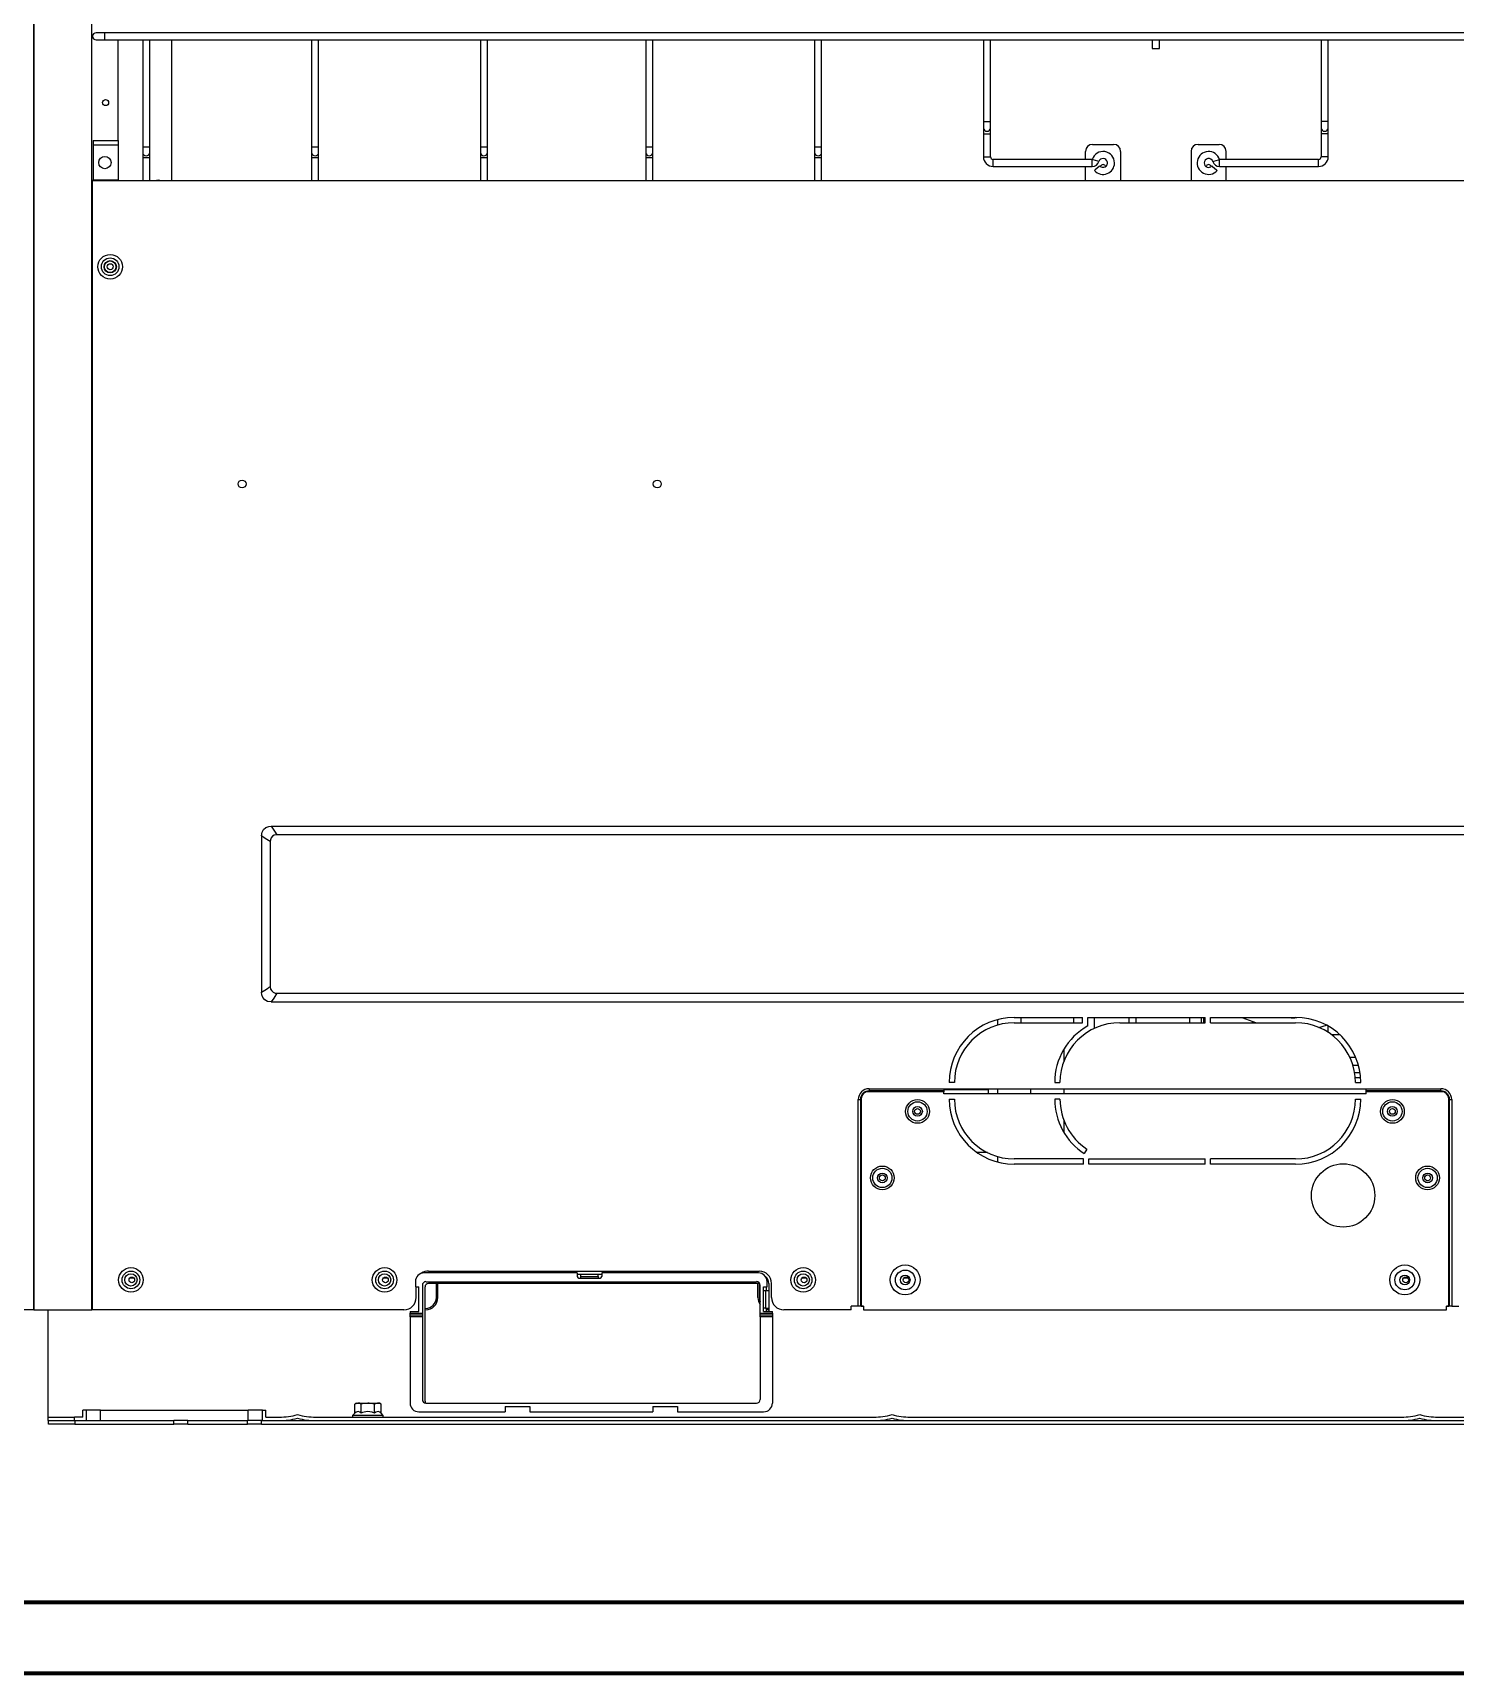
# Model space of a CAD drawing. Extents: x 594 to 813, y 174 to 240.
# Drawn here: x 741.77 to 749.89, y 173.79 to 183.15 of the extents above; entities that cross this region are included whole.
import ezdxf

# ---------------------------------------------------------------- set-up
doc = ezdxf.new("R2010")
doc.units = 0
doc.header["$MEASUREMENT"] = 0
doc.layers.add('AC.REF(S). PIPING', color=3, linetype='CONTINUOUS', lineweight=30)
doc.layers.add('UG-BORDER', color=20, linetype='CONTINUOUS', lineweight=80)
doc.layers.add('LG-Product', color=3, linetype='CONTINUOUS')

# ---------------------------------------------------------------- blocks, each defined once
blk = doc.blocks.new('UW1-2')
at = {"layer": 'LG-Product', "color": 3, "linetype": 'Continuous'}
for p, q in [((1110.02, 1782.69), (1110.02, 3230.4)), ((1143.13, 1782.69), (1143.13, 3231.21)), ((2390.02, 3230.4), (2390.02, 1782.69)), ((1146.3, 2510.96), (1145.63, 2510.96)), ((1148.14, 2510.96), (1146.3, 2510.96)), ((1150.65, 2510.96), (1148.14, 2510.96)), ((2349.4, 2510.96), (1150.65, 2510.96)), ((1150.65, 2510.37), (1150.65, 2510.96)), ((1150.65, 2508.96), (1150.65, 2510.37)), ((1150.65, 2507.54), (1150.65, 2508.96)), ((1150.65, 2506.95), (1150.65, 2507.54)), ((1145.63, 2506.95), (1146.3, 2506.95)), ((1146.3, 2506.95), (1148.14, 2506.95)), ((1148.14, 2506.95), (1150.65, 2506.95)), ((1150.65, 2506.95), (2349.4, 2506.95)), ((1158.17, 2449.47), (1158.17, 2506.95)), ((1172.22, 2506.95), (1172.22, 2445.76)), ((1176.23, 2445.76), (1176.23, 2506.95)), ((1188.67, 2506.95), (1188.67, 2426.71)), ((1268.52, 2506.95), (1268.52, 2445.76)), ((1272.53, 2445.76), (1272.53, 2506.95)), ((1364.82, 2506.95), (1364.82, 2445.76)), ((1368.83, 2445.76), (1368.83, 2506.95)), ((1459.12, 2506.95), (1459.12, 2445.76)), ((1463.13, 2445.76), (1463.13, 2506.95)), ((1555.42, 2506.95), (1555.42, 2445.76)), ((1559.43, 2445.76), (1559.43, 2506.95)), ((1651.72, 2506.95), (1651.72, 2460.31)), ((1655.73, 2460.31), (1655.73, 2506.95)), ((1748.02, 2506.95), (1748.02, 2501.93)), ((1748.02, 2501.93), (1748.6, 2501.93)), ((1748.6, 2501.93), (1750.02, 2501.93)), ((1750.02, 2501.93), (1751.44, 2501.93)), ((1751.44, 2501.93), (1752.03, 2501.93)), ((1752.03, 2501.93), (1752.03, 2506.95)), ((1844.32, 2506.95), (1844.32, 2460.31)), ((1848.33, 2460.31), (1848.33, 2506.95)), ((1651.72, 2460.31), (1651.72, 2457.83)), ((1651.72, 2460.31), (1652.3, 2460.31)), ((1651.72, 2457.83), (1651.72, 2456.8)), ((1651.72, 2456.8), (1651.72, 2455.78)), ((1651.72, 2455.78), (1651.72, 2453.29)), ((1651.72, 2453.29), (1651.72, 2440.25)), ((1651.72, 2453.29), (1652.3, 2453.29)), ((1652.3, 2460.31), (1653.72, 2460.31)), ((1652.3, 2453.29), (1653.72, 2453.29)), ((1653.72, 2460.31), (1655.14, 2460.31)), ((1653.72, 2453.29), (1655.14, 2453.29)), ((1655.14, 2460.31), (1655.73, 2460.31)), ((1655.14, 2453.29), (1655.73, 2453.29)), ((1655.73, 2457.83), (1655.73, 2460.31)), ((1655.73, 2456.8), (1655.73, 2457.83)), ((1655.73, 2455.78), (1655.73, 2456.8)), ((1655.73, 2453.29), (1655.73, 2455.78)), ((1655.73, 2440.25), (1655.73, 2453.29)), ((1844.32, 2460.31), (1844.32, 2457.83)), ((1844.9, 2460.31), (1844.32, 2460.31)), ((1844.32, 2457.83), (1844.32, 2456.8)), ((1844.32, 2456.8), (1844.32, 2455.78)), ((1844.32, 2455.78), (1844.32, 2453.29)), ((1844.32, 2453.29), (1844.32, 2440.25)), ((1844.9, 2453.29), (1844.32, 2453.29)), ((1846.32, 2460.31), (1844.9, 2460.31)), ((1846.32, 2453.29), (1844.9, 2453.29)), ((1847.74, 2460.31), (1846.32, 2460.31)), ((1847.74, 2453.29), (1846.32, 2453.29)), ((1848.33, 2460.31), (1847.74, 2460.31)), ((1848.33, 2453.29), (1847.74, 2453.29)), ((1848.33, 2457.83), (1848.33, 2460.31)), ((1848.33, 2456.8), (1848.33, 2457.83)), ((1848.33, 2455.78), (1848.33, 2456.8)), ((1848.33, 2453.29), (1848.33, 2455.78)), ((1848.33, 2440.25), (1848.33, 2453.29)), ((1143.93, 2449.47), (1143.93, 2426.9)), ((1143.93, 2449.47), (1158.17, 2449.47)), ((1158.17, 2446.97), (1143.93, 2446.97)), ((1158.17, 2449.47), (1158.17, 2446.97)), ((1158.17, 2446.97), (1158.17, 2426.9)), ((1172.22, 2445.76), (1172.22, 2443.63)), ((1172.8, 2445.76), (1172.22, 2445.76)), ((1172.22, 2443.63), (1172.22, 2442.75)), ((1172.22, 2442.75), (1172.22, 2441.87)), ((1172.22, 2441.87), (1172.22, 2439.74)), ((1174.22, 2445.76), (1172.8, 2445.76)), ((1175.64, 2445.76), (1174.22, 2445.76)), ((1176.23, 2445.76), (1175.64, 2445.76)), ((1176.23, 2443.63), (1176.23, 2445.76)), ((1176.23, 2442.75), (1176.23, 2443.63)), ((1176.23, 2441.87), (1176.23, 2442.75)), ((1176.23, 2439.74), (1176.23, 2441.87)), ((1268.52, 2445.76), (1268.52, 2443.63)), ((1269.1, 2445.76), (1268.52, 2445.76)), ((1268.52, 2443.63), (1268.52, 2442.75)), ((1268.52, 2442.75), (1268.52, 2441.87)), ((1268.52, 2441.87), (1268.52, 2439.74)), ((1270.52, 2445.76), (1269.1, 2445.76)), ((1271.94, 2445.76), (1270.52, 2445.76)), ((1272.53, 2445.76), (1271.94, 2445.76)), ((1272.53, 2443.63), (1272.53, 2445.76)), ((1272.53, 2442.75), (1272.53, 2443.63)), ((1272.53, 2441.87), (1272.53, 2442.75)), ((1272.53, 2439.74), (1272.53, 2441.87)), ((1364.82, 2445.76), (1364.82, 2443.63)), ((1365.4, 2445.76), (1364.82, 2445.76)), ((1364.82, 2443.63), (1364.82, 2442.75)), ((1364.82, 2442.75), (1364.82, 2441.87)), ((1364.82, 2441.87), (1364.82, 2439.74)), ((1366.82, 2445.76), (1365.4, 2445.76)), ((1368.24, 2445.76), (1366.82, 2445.76)), ((1368.83, 2445.76), (1368.24, 2445.76)), ((1368.83, 2443.63), (1368.83, 2445.76)), ((1368.83, 2442.75), (1368.83, 2443.63)), ((1368.83, 2441.87), (1368.83, 2442.75)), ((1368.83, 2439.74), (1368.83, 2441.87)), ((1459.12, 2445.76), (1459.12, 2443.63)), ((1459.7, 2445.76), (1459.12, 2445.76)), ((1459.12, 2443.63), (1459.12, 2442.75)), ((1459.12, 2442.75), (1459.12, 2441.87)), ((1459.12, 2441.87), (1459.12, 2439.74)), ((1461.12, 2445.76), (1459.7, 2445.76)), ((1462.54, 2445.76), (1461.12, 2445.76)), ((1463.13, 2445.76), (1462.54, 2445.76)), ((1463.13, 2443.63), (1463.13, 2445.76)), ((1463.13, 2442.75), (1463.13, 2443.63)), ((1463.13, 2441.87), (1463.13, 2442.75)), ((1463.13, 2439.74), (1463.13, 2441.87)), ((1555.42, 2445.76), (1555.42, 2443.63)), ((1556, 2445.76), (1555.42, 2445.76)), ((1555.42, 2443.63), (1555.42, 2442.75)), ((1555.42, 2442.75), (1555.42, 2441.87)), ((1555.42, 2441.87), (1555.42, 2439.74)), ((1557.42, 2445.76), (1556, 2445.76)), ((1558.84, 2445.76), (1557.42, 2445.76)), ((1559.43, 2445.76), (1558.84, 2445.76)), ((1559.43, 2443.63), (1559.43, 2445.76)), ((1559.43, 2442.75), (1559.43, 2443.63)), ((1559.43, 2441.87), (1559.43, 2442.75)), ((1559.43, 2439.74), (1559.43, 2441.87)), ((1709.9, 2438.75), (1709.9, 2443.35)), ((1713.91, 2447.36), (1725.95, 2447.36)), ((1729.96, 2443.35), (1729.96, 2426.7)), ((1770.09, 2443.35), (1770.09, 2426.7)), ((1774.1, 2447.36), (1786.14, 2447.36)), ((1790.15, 2438.75), (1790.15, 2443.35)), ((1172.22, 2439.74), (1172.22, 2426.7)), ((1172.8, 2439.74), (1172.22, 2439.74)), ((1174.22, 2439.74), (1172.8, 2439.74)), ((1175.64, 2439.74), (1174.22, 2439.74)), ((1176.23, 2439.74), (1175.64, 2439.74)), ((1176.23, 2426.7), (1176.23, 2439.74)), ((1268.52, 2439.74), (1268.52, 2426.7)), ((1269.1, 2439.74), (1268.52, 2439.74)), ((1270.52, 2439.74), (1269.1, 2439.74)), ((1271.94, 2439.74), (1270.52, 2439.74)), ((1272.53, 2439.74), (1271.94, 2439.74)), ((1272.53, 2426.7), (1272.53, 2439.74)), ((1364.82, 2439.74), (1364.82, 2426.7)), ((1365.4, 2439.74), (1364.82, 2439.74)), ((1366.82, 2439.74), (1365.4, 2439.74)), ((1368.24, 2439.74), (1366.82, 2439.74)), ((1368.83, 2439.74), (1368.24, 2439.74)), ((1368.83, 2426.7), (1368.83, 2439.74)), ((1459.12, 2439.74), (1459.12, 2426.7)), ((1459.7, 2439.74), (1459.12, 2439.74)), ((1461.12, 2439.74), (1459.7, 2439.74)), ((1462.54, 2439.74), (1461.12, 2439.74)), ((1463.13, 2439.74), (1462.54, 2439.74)), ((1463.13, 2426.7), (1463.13, 2439.74)), ((1555.42, 2439.74), (1555.42, 2426.7)), ((1556, 2439.74), (1555.42, 2439.74)), ((1557.42, 2439.74), (1556, 2439.74)), ((1558.84, 2439.74), (1557.42, 2439.74)), ((1559.43, 2439.74), (1558.84, 2439.74)), ((1559.43, 2426.7), (1559.43, 2439.74)), ((1651.72, 2440.25), (1652.3, 2440.25)), ((1652.3, 2440.25), (1653.72, 2440.25)), ((1653.72, 2440.25), (1655.14, 2440.25)), ((1655.14, 2440.25), (1655.73, 2440.25)), ((1713.73, 2438.75), (1657.23, 2438.75)), ((1657.23, 2438.16), (1657.23, 2438.75)), ((1657.23, 2436.74), (1657.23, 2438.16)), ((1657.23, 2435.32), (1657.23, 2436.74)), ((1657.23, 2434.73), (1657.23, 2435.32)), ((1657.23, 2434.73), (1713.73, 2434.73)), ((1709.9, 2426.7), (1709.9, 2434.73)), ((1714.28, 2438.57), (1713.73, 2438.75)), ((1713.73, 2438.16), (1713.73, 2438.75)), ((1713.73, 2436.74), (1713.73, 2438.16)), ((1713.73, 2435.32), (1713.73, 2436.74)), ((1713.73, 2434.73), (1713.73, 2435.32)), ((1715.63, 2438.13), (1714.28, 2438.57)), ((1715.5, 2432.8), (1715.06, 2432.4)), ((1716.56, 2433.74), (1715.5, 2432.8)), ((1716.98, 2437.69), (1715.63, 2438.13)), ((1717.62, 2434.68), (1716.56, 2433.74)), ((1717.54, 2437.51), (1716.98, 2437.69)), ((1718.06, 2435.07), (1717.62, 2434.68)), ((1781.99, 2435.07), (1782.43, 2434.68)), ((1782.43, 2434.68), (1783.49, 2433.74)), ((1782.5, 2437.51), (1783.06, 2437.69)), ((1783.06, 2437.69), (1784.41, 2438.13)), ((1783.49, 2433.74), (1784.55, 2432.8)), ((1784.41, 2438.13), (1785.76, 2438.57)), ((1784.55, 2432.8), (1784.99, 2432.4)), ((1785.76, 2438.57), (1786.32, 2438.75)), ((1842.81, 2438.75), (1786.32, 2438.75)), ((1786.32, 2438.16), (1786.32, 2438.75)), ((1786.32, 2436.74), (1786.32, 2438.16)), ((1786.32, 2435.32), (1786.32, 2436.74)), ((1786.32, 2434.73), (1786.32, 2435.32)), ((1786.32, 2434.73), (1842.81, 2434.73)), ((1790.15, 2426.7), (1790.15, 2434.73)), ((1842.81, 2438.16), (1842.81, 2438.75)), ((1842.81, 2436.74), (1842.81, 2438.16)), ((1842.81, 2435.32), (1842.81, 2436.74)), ((1842.81, 2434.73), (1842.81, 2435.32)), ((1844.9, 2440.25), (1844.32, 2440.25)), ((1846.32, 2440.25), (1844.9, 2440.25)), ((1847.74, 2440.25), (1846.32, 2440.25)), ((1848.33, 2440.25), (1847.74, 2440.25)), ((1143.13, 2426.9), (1143.93, 2426.9)), ((1143.63, 2426.7), (2355.42, 2426.7)), ((1143.63, 1782.69), (1143.63, 2426.7)), ((1158.17, 2426.9), (1143.93, 2426.9)), ((1156.97, 2426.69), (1156.97, 2426.9)), ((1181.04, 2426.84), (1180.14, 2426.7)), ((1180.74, 2426.76), (1180.74, 2426.83)), ((1180.74, 2426.7), (1180.74, 2426.76)), ((1181.95, 2426.7), (1181.04, 2426.84)), ((1143.13, 2389.29), (1143.63, 2389.29)), ((1242.48, 2057.75), (1244.06, 2058.38)), ((1244.06, 2058.38), (1245.54, 2058.55)), ((1245.54, 2058.55), (2253.5, 2058.55)), ((1245.54, 2058.55), (1247.3, 2055.74)), ((1239.93, 2052.94), (1240.29, 2055.07)), ((1239.93, 2052.94), (1239.93, 1963.85)), ((1242.13, 2051.55), (1239.93, 2052.94)), ((1240.29, 2055.07), (1241.15, 2056.6)), ((1241.15, 2056.6), (1242.48, 2057.75)), ((1244.94, 2049.79), (1242.13, 2051.55)), ((1245.05, 2050.78), (1244.94, 2049.79)), ((1244.94, 2049.79), (1244.94, 1967)), ((1245.47, 2051.83), (1245.05, 2050.78)), ((1246.24, 2052.72), (1245.47, 2051.83)), ((1247.26, 2053.29), (1246.24, 2052.72)), ((1248.68, 2053.54), (1247.26, 2053.29)), ((1247.3, 2055.74), (1248.68, 2053.54)), ((2250.36, 2053.54), (1248.68, 2053.54)), ((1239.93, 1963.85), (1242.74, 1965.61)), ((1242.74, 1965.61), (1244.94, 1967)), ((1244.94, 1967), (1245.18, 1965.57)), ((1245.18, 1965.57), (1245.76, 1964.55)), ((1240.09, 1962.37), (1239.93, 1963.85)), ((1240.73, 1960.79), (1240.09, 1962.37)), ((1241.87, 1959.46), (1240.73, 1960.79)), ((1243.4, 1958.6), (1241.87, 1959.46)), ((1245.54, 1958.24), (1243.4, 1958.6)), ((1246.92, 1960.45), (1245.54, 1958.24)), ((1245.54, 1958.24), (2253.5, 1958.24)), ((1245.76, 1964.55), (1246.65, 1963.79)), ((1246.65, 1963.79), (1247.7, 1963.37)), ((1248.68, 1963.25), (1246.92, 1960.45)), ((1247.7, 1963.37), (1248.68, 1963.25)), ((1248.68, 1963.25), (2250.36, 1963.25)), ((1659.64, 1948.14), (1659.64, 1945.01)), ((1669.27, 1949.41), (1708.19, 1949.41)), ((1669.27, 1946.4), (1708.19, 1946.4)), ((1673.11, 1949.41), (1673.11, 1946.4)), ((1703.2, 1946.4), (1703.2, 1949.41)), ((1708.19, 1946.4), (1708.19, 1949.41)), ((1711.2, 1949.41), (1778.11, 1949.41)), ((1711.2, 1944.61), (1711.2, 1949.41)), ((1714.81, 1949.41), (1714.81, 1943.1)), ((1714.81, 1949.41), (1714.81, 1943.1)), ((1729.46, 1946.4), (1778.11, 1946.4)), ((1734.78, 1946.4), (1734.78, 1949.41)), ((1738.6, 1949.41), (1738.6, 1946.4)), ((1769.5, 1946.4), (1769.5, 1949.41)), ((1775.83, 1949.41), (1775.83, 1946.4)), ((1777.12, 1949.41), (1777.12, 1947.9)), ((1777.12, 1947.9), (1777.12, 1946.4)), ((1778.11, 1946.4), (1778.11, 1949.41)), ((1781.12, 1946.4), (1781.12, 1949.41)), ((1781.12, 1949.41), (1829.77, 1949.41)), ((1781.12, 1946.4), (1829.77, 1946.4)), ((1799, 1949.41), (1807.41, 1946.4)), ((1805.21, 1946.79), (1805.21, 1947.19)), ((1805.21, 1946.4), (1805.21, 1946.79)), ((1806.5, 1946.4), (1806.5, 1946.73)), ((1843.01, 1943.73), (1847.28, 1945.02)), ((1848.34, 1940.9), (1848.34, 1944.43)), ((1854.99, 1939.53), (1850.3, 1939.53)), ((1697.71, 1924.76), (1697.71, 1931.52)), ((1860.64, 1926.79), (1863.94, 1926.79)), ((1865.59, 1922.03), (1862.46, 1922.03)), ((1863.38, 1918.11), (1865.01, 1918.11)), ((1865.01, 1918.11), (1866.43, 1918.11)), ((1586.51, 1908.78), (1629.15, 1908.78)), ((1586.51, 1908.78), (1586.51, 1907.93)), ((1629.15, 1908.78), (1869.9, 1908.78)), ((1629.15, 1908.78), (1629.15, 1907.93)), ((1635.16, 1912.3), (1632.16, 1912.3)), ((1654.62, 1905.88), (1654.62, 1908.78)), ((1659.64, 1908.79), (1659.64, 1905.88)), ((1678.6, 1908.78), (1678.6, 1905.88)), ((1692.34, 1912.3), (1695.35, 1912.3)), ((1697.71, 1905.88), (1697.71, 1908.78)), ((1863.76, 1915.1), (1866.78, 1915.1)), ((1863.88, 1912.3), (1866.89, 1912.3)), ((1869.9, 1908.78), (1912.53, 1908.78)), ((1869.9, 1907.93), (1869.9, 1908.78)), ((1912.53, 1907.93), (1912.53, 1908.78)), ((1580.29, 1784.7), (1580.29, 1902.56)), ((1580.29, 1902.56), (1581.14, 1902.56)), ((1581.14, 1902.56), (1581.5, 1902.56)), ((1581.5, 1902.56), (1581.5, 1784.7)), ((1581.62, 1902.56), (1581.5, 1902.56)), ((1581.9, 1902.56), (1581.62, 1902.56)), ((1581.9, 1902.56), (1581.9, 1784.7)), ((1582, 1903.07), (1582, 1784.7)), ((1629.15, 1907.08), (1586.01, 1907.08)), ((1586.51, 1907.93), (1586.51, 1907.58)), ((1629.15, 1907.58), (1586.51, 1907.58)), ((1586.51, 1907.46), (1586.51, 1907.58)), ((1586.51, 1907.18), (1586.51, 1907.46)), ((1629.15, 1907.18), (1586.51, 1907.18)), ((1629.15, 1908.37), (1638.46, 1908.37)), ((1629.15, 1907.93), (1629.15, 1907.58)), ((1629.15, 1907.58), (1629.15, 1907.46)), ((1629.15, 1907.46), (1629.15, 1907.18)), ((1629.15, 1907.18), (1629.15, 1907.08)), ((1629.15, 1905.88), (1629.15, 1907.08)), ((1869.9, 1905.88), (1629.15, 1905.88)), ((1632.16, 1902.87), (1635.16, 1902.87)), ((1638.46, 1908.37), (1646.99, 1908.37)), ((1646.99, 1908.37), (1654.63, 1908.37)), ((1695.35, 1902.87), (1692.34, 1902.87)), ((1863.88, 1902.87), (1866.89, 1902.87)), ((1869.9, 1907.58), (1869.9, 1907.93)), ((1912.53, 1907.58), (1869.9, 1907.58)), ((1869.9, 1907.46), (1869.9, 1907.58)), ((1869.9, 1907.18), (1869.9, 1907.46)), ((1869.9, 1907.18), (1869.9, 1907.08)), ((1912.53, 1907.18), (1869.9, 1907.18)), ((1913.03, 1907.08), (1869.9, 1907.08)), ((1869.9, 1905.88), (1869.9, 1907.08)), ((1912.53, 1907.58), (1912.53, 1907.93)), ((1912.53, 1907.58), (1912.53, 1907.46)), ((1912.53, 1907.46), (1912.53, 1907.18)), ((1917.04, 1784.7), (1917.04, 1903.07)), ((1917.14, 1784.7), (1917.14, 1902.56)), ((1917.43, 1902.56), (1917.14, 1902.56)), ((1917.54, 1902.56), (1917.43, 1902.56)), ((1917.54, 1784.7), (1917.54, 1902.56)), ((1917.54, 1902.56), (1917.9, 1902.56)), ((1917.9, 1902.56), (1918.75, 1902.56)), ((1918.75, 1902.56), (1918.75, 1784.7)), ((1697.71, 1883.64), (1697.71, 1890.4)), ((1651.12, 1872.37), (1648.11, 1872.37)), ((1654, 1872.37), (1651.12, 1872.37)), ((1710.73, 1874.36), (1709.22, 1871.75)), ((1659.64, 1870.15), (1659.64, 1867.02)), ((1708.8, 1868.76), (1669.27, 1868.76)), ((1708.8, 1865.75), (1669.27, 1865.75)), ((1708.8, 1865.75), (1708.8, 1868.76)), ((1711.81, 1865.75), (1711.81, 1868.76)), ((1711.81, 1868.76), (1778.11, 1868.76)), ((1778.11, 1865.75), (1711.81, 1865.75)), ((1778.11, 1865.75), (1778.11, 1868.76)), ((1781.12, 1865.75), (1781.12, 1868.76)), ((1829.77, 1868.76), (1781.12, 1868.76)), ((1829.77, 1865.75), (1781.12, 1865.75)), ((1904.24, 1856.46), (1905.78, 1856.46)), ((1143.63, 1821.14), (1143.13, 1821.14)), ((1143.63, 1815.12), (1143.13, 1815.12)), ((1167.25, 1800.75), (1164.75, 1800.75)), ((1311.9, 1800.75), (1309.39, 1800.75)), ((1327.7, 1798.74), (1327.7, 1795.73)), ((1331.71, 1796.74), (1331.71, 1780.69)), ((1419.99, 1803.76), (1332.72, 1803.76)), ((1333.72, 1798.74), (1522.31, 1798.74)), ((1335.22, 1804.76), (1523.82, 1804.76)), ((1523.81, 1797.74), (1335.22, 1797.74)), ((1339.74, 1789.71), (1339.74, 1797.74)), ((1340.54, 1789.71), (1340.54, 1797.74)), ((1419.99, 1803.76), (1419.99, 1801.75)), ((1434.03, 1802.75), (1419.99, 1802.75)), ((1420.99, 1800.75), (1433.03, 1800.75)), ((1421.99, 1801.75), (1421.99, 1802.75)), ((1421.99, 1801.04), (1421.99, 1801.75)), ((1421.99, 1801.75), (1432.03, 1801.75)), ((1421.99, 1800.75), (1421.99, 1801.04)), ((1432.03, 1801.75), (1432.03, 1802.75)), ((1432.03, 1801.75), (1432.03, 1801.04)), ((1432.03, 1801.04), (1432.03, 1800.75)), ((1523.32, 1803.76), (1434.03, 1803.76)), ((1434.03, 1803.76), (1434.03, 1801.75)), ((1523.12, 1789.71), (1523.12, 1797.74)), ((1523.92, 1789.71), (1523.92, 1797.74)), ((1524.32, 1780.69), (1524.32, 1796.74)), ((1528.33, 1795.73), (1528.33, 1798.74)), ((1529.34, 1797.74), (1529.34, 1781.69)), ((1530.84, 1789.71), (1530.84, 1797.74)), ((1550.66, 1800.75), (1548.15, 1800.75)), ((1608.84, 1800.75), (1606.33, 1800.75)), ((1893.72, 1800.75), (1891.21, 1800.75)), ((1327.7, 1795.73), (1329.71, 1795.73)), ((1328.2, 1789.71), (1328.2, 1795.73)), ((1329.71, 1781.69), (1329.71, 1795.73)), ((1333.21, 1730.53), (1333.21, 1795.73)), ((1526.33, 1781.69), (1526.33, 1795.73)), ((1526.33, 1795.73), (1528.33, 1795.73)), ((1526.33, 1793.73), (1526.62, 1793.73)), ((1526.62, 1793.73), (1527.33, 1793.73)), ((1527.33, 1793.73), (1529.34, 1793.73)), ((1527.33, 1793.73), (1527.33, 1783.7)), ((1527.83, 1795.73), (1527.83, 1793.73)), ((1110.02, 1782.69), (1143.13, 1782.69)), ((1118.35, 1721.5), (1118.35, 1782.69)), ((1143.63, 1782.69), (1143.13, 1782.69)), ((1321.18, 1782.69), (1143.63, 1782.69)), ((1324.69, 1781.69), (1329.71, 1781.69)), ((1324.69, 1781.69), (1324.69, 1780.69)), ((1324.69, 1780.69), (1331.71, 1780.69)), ((1324.69, 1779.98), (1324.69, 1780.69)), ((1324.69, 1779.68), (1324.69, 1779.98)), ((1324.69, 1779.39), (1324.69, 1779.68)), ((1331.71, 1779.68), (1324.69, 1779.68)), ((1324.69, 1778.68), (1324.69, 1779.39)), ((1324.69, 1778.68), (1324.69, 1729.53)), ((1331.71, 1778.68), (1324.69, 1778.68)), ((1331.71, 1780.69), (1331.71, 1779.98)), ((1331.71, 1779.98), (1331.71, 1779.68)), ((1331.71, 1779.68), (1331.71, 1779.39)), ((1331.71, 1779.39), (1331.71, 1778.68)), ((1331.71, 1778.68), (1331.71, 1731.53)), ((1333.52, 1783.49), (1333.21, 1783.49)), ((1333.52, 1782.69), (1333.21, 1782.69)), ((1524.32, 1780.69), (1531.34, 1780.69)), ((1524.32, 1779.98), (1524.32, 1780.69)), ((1524.32, 1779.68), (1524.32, 1779.98)), ((1531.34, 1779.68), (1524.32, 1779.68)), ((1524.32, 1779.39), (1524.32, 1779.68)), ((1524.32, 1778.68), (1524.32, 1779.39)), ((1531.34, 1778.68), (1524.32, 1778.68)), ((1524.32, 1778.68), (1524.32, 1731.53)), ((1526.62, 1783.7), (1526.33, 1783.7)), ((1526.33, 1781.69), (1531.34, 1781.69)), ((1527.33, 1783.7), (1526.62, 1783.7)), ((1527.33, 1783.7), (1529.34, 1783.7)), ((1527.83, 1783.69), (1527.83, 1781.69)), ((1528.12, 1782.69), (1527.83, 1782.69)), ((1528.83, 1782.69), (1528.12, 1782.69)), ((1528.83, 1783.7), (1528.83, 1782.69)), ((1528.83, 1782.69), (1529.34, 1782.69)), ((1531.34, 1780.69), (1531.34, 1781.69)), ((1531.34, 1780.69), (1531.34, 1779.98)), ((1531.34, 1779.98), (1531.34, 1779.68)), ((1531.34, 1779.68), (1531.34, 1779.39)), ((1531.34, 1779.39), (1531.34, 1778.68)), ((1531.34, 1778.68), (1531.34, 1729.53)), ((1576.28, 1782.69), (1537.86, 1782.69)), ((1576.28, 1782.69), (1576.28, 1784.7)), ((1580.29, 1784.7), (1576.28, 1784.7)), ((1581.14, 1784.7), (1580.29, 1784.7)), ((1581.5, 1784.7), (1581.14, 1784.7)), ((1581.62, 1784.7), (1581.5, 1784.7)), ((1581.9, 1784.7), (1581.62, 1784.7)), ((1581.9, 1784.7), (1583.2, 1784.7)), ((1583.2, 1784.7), (1582, 1784.7)), ((1583.2, 1784.7), (1583.2, 1782.69)), ((1583.2, 1782.69), (1915.84, 1782.69)), ((1915.84, 1782.69), (1915.84, 1784.7)), ((1915.84, 1784.7), (1917.04, 1784.7)), ((1917.14, 1784.7), (1915.84, 1784.7)), ((1917.43, 1784.7), (1917.14, 1784.7)), ((1917.54, 1784.7), (1917.43, 1784.7)), ((1917.9, 1784.7), (1917.54, 1784.7)), ((1918.75, 1784.7), (1917.9, 1784.7)), ((1918.75, 1784.7), (1922.76, 1784.7)), ((2390.02, 1782.69), (2356.92, 1782.69)), ((1118.35, 1719.5), (1118.35, 1721.5)), ((1118.35, 1721.5), (1118.86, 1721.5)), ((1118.86, 1721.5), (1120.36, 1721.5)), ((1120.36, 1721.5), (1122.76, 1721.5)), ((1122.76, 1721.5), (1125.87, 1721.5)), ((1125.87, 1721.5), (1129.5, 1721.5)), ((1129.5, 1721.5), (1133.39, 1721.5)), ((1133.39, 1719.5), (1133.39, 1721.5)), ((1138.11, 1721.5), (1133.39, 1721.5)), ((1140.12, 1725.51), (1138.11, 1725.51)), ((1138.11, 1721.5), (1138.11, 1725.51)), ((1140.12, 1719.5), (1140.12, 1725.51)), ((1140.73, 1725.51), (1140.12, 1725.51)), ((1142.47, 1725.51), (1140.73, 1725.51)), ((1145.07, 1725.51), (1142.47, 1725.51)), ((1148.14, 1725.51), (1145.07, 1725.51)), ((1148.14, 1719.5), (1148.14, 1725.51)), ((1148.14, 1725.51), (1232.4, 1725.51)), ((1232.4, 1719.5), (1232.4, 1725.51)), ((1235.47, 1725.51), (1232.4, 1725.51)), ((1238.08, 1725.51), (1235.47, 1725.51)), ((1239.82, 1725.51), (1238.08, 1725.51)), ((1240.43, 1725.51), (1239.82, 1725.51)), ((1240.43, 1725.51), (1242.43, 1725.51)), ((1240.43, 1719.5), (1240.43, 1725.51)), ((1242.43, 1721.5), (1242.43, 1725.51)), ((1242.43, 1721.5), (1250.05, 1721.5)), ((1270.93, 1721.5), (1589.12, 1721.5)), ((1293.09, 1723.73), (1291.84, 1722.5)), ((1291.84, 1722.5), (1291.84, 1721.5)), ((1292.37, 1722.5), (1291.84, 1722.5)), ((1293.89, 1722.5), (1292.37, 1722.5)), ((1294.1, 1729.53), (1293.09, 1728.94)), ((1294.84, 1729.52), (1293.09, 1728.94)), ((1293.09, 1723.73), (1293.09, 1728.94)), ((1293.93, 1724.39), (1293.09, 1723.73)), ((1296.23, 1722.5), (1293.89, 1722.5)), ((1295.18, 1724.7), (1293.93, 1724.39)), ((1294.1, 1729.53), (1294.32, 1729.53)), ((1294.32, 1729.53), (1294.97, 1729.53)), ((1294.97, 1729.53), (1294.84, 1729.52)), ((1295.93, 1729.37), (1294.97, 1729.53)), ((1294.97, 1729.53), (1297.36, 1729.53)), ((1296.05, 1724.37), (1295.18, 1724.7)), ((1296.85, 1728.94), (1295.93, 1729.37)), ((1296.85, 1723.73), (1296.05, 1724.37)), ((1299.09, 1722.5), (1296.23, 1722.5)), ((1297.55, 1729.13), (1296.85, 1728.94)), ((1296.85, 1723.73), (1296.85, 1728.94)), ((1297.61, 1724.07), (1296.85, 1723.73)), ((1297.36, 1729.53), (1300.62, 1729.53)), ((1300.62, 1729.53), (1297.55, 1729.13)), ((1300.44, 1724.71), (1297.61, 1724.07)), ((1302.14, 1722.5), (1299.09, 1722.5)), ((1303.13, 1724.25), (1300.44, 1724.71)), ((1301.44, 1729.5), (1300.62, 1729.53)), ((1300.62, 1729.53), (1303.88, 1729.53)), ((1304.38, 1728.94), (1301.44, 1729.5)), ((1305, 1722.5), (1302.14, 1722.5)), ((1304.38, 1723.73), (1303.13, 1724.25)), ((1303.88, 1729.53), (1306.26, 1729.53)), ((1306.13, 1729.52), (1304.38, 1728.94)), ((1304.38, 1723.73), (1304.38, 1728.94)), ((1305.22, 1724.39), (1304.38, 1723.73)), ((1307.34, 1722.5), (1305, 1722.5)), ((1306.47, 1724.7), (1305.22, 1724.39)), ((1306.26, 1729.53), (1306.13, 1729.52)), ((1307.22, 1729.37), (1306.26, 1729.53)), ((1306.26, 1729.53), (1306.91, 1729.53)), ((1307.35, 1724.37), (1306.47, 1724.7)), ((1306.91, 1729.53), (1307.14, 1729.53)), ((1308.15, 1728.94), (1307.14, 1729.53)), ((1308.15, 1728.94), (1307.22, 1729.37)), ((1308.86, 1722.5), (1307.34, 1722.5)), ((1308.15, 1723.73), (1307.35, 1724.37)), ((1308.15, 1723.73), (1308.15, 1728.94)), ((1309.39, 1722.5), (1308.15, 1723.73)), ((1309.39, 1722.5), (1308.86, 1722.5)), ((1309.39, 1721.5), (1309.39, 1722.5)), ((1329.71, 1724.51), (1378.86, 1724.51)), ((1333.72, 1729.53), (1522.31, 1729.53)), ((1378.86, 1727.52), (1392.9, 1727.52)), ((1378.86, 1727.52), (1378.86, 1724.51)), ((1392.9, 1727.52), (1392.9, 1724.51)), ((1392.9, 1724.51), (1463.13, 1724.51)), ((1463.13, 1727.52), (1477.17, 1727.52)), ((1463.13, 1727.52), (1463.13, 1724.51)), ((1477.17, 1727.52), (1477.17, 1724.51)), ((1477.17, 1724.51), (1526.33, 1724.51)), ((1609.99, 1721.5), (1890.06, 1721.5)), ((1910.93, 1721.5), (2229.12, 1721.5)), ((1118.35, 1719.5), (1118.86, 1719.5)), ((1118.45, 1719.5), (1118.96, 1719.5)), ((1118.45, 1717.49), (1118.45, 1719.5)), ((1118.96, 1717.49), (1118.45, 1717.49)), ((1118.86, 1719.5), (1120.36, 1719.5)), ((1118.96, 1719.5), (1120.46, 1719.5)), ((1120.46, 1717.49), (1118.96, 1717.49)), ((1120.36, 1719.5), (1122.76, 1719.5)), ((1120.46, 1719.5), (1122.86, 1719.5)), ((1122.86, 1717.49), (1120.46, 1717.49)), ((1122.76, 1719.5), (1125.87, 1719.5)), ((1122.86, 1719.5), (1125.97, 1719.5)), ((1125.97, 1717.49), (1122.86, 1717.49)), ((1125.87, 1719.5), (1129.5, 1719.5)), ((1125.97, 1719.5), (1129.6, 1719.5)), ((1129.6, 1717.49), (1125.97, 1717.49)), ((1129.5, 1719.5), (1133.39, 1719.5)), ((1129.6, 1719.5), (1133.5, 1719.5)), ((1133.5, 1717.49), (1129.6, 1717.49)), ((1133.5, 1719.5), (1189.87, 1719.5)), ((1133.5, 1719.5), (1133.5, 1717.49)), ((1133.5, 1717.49), (1189.87, 1717.49)), ((1190.48, 1719.5), (1189.87, 1719.5)), ((1189.87, 1717.49), (1189.87, 1719.5)), ((1190.48, 1717.49), (1189.87, 1717.49)), ((1192.22, 1719.5), (1190.48, 1719.5)), ((1192.22, 1717.49), (1190.48, 1717.49)), ((1194.82, 1719.5), (1192.22, 1719.5)), ((1194.82, 1717.49), (1192.22, 1717.49)), ((1197.9, 1719.5), (1194.82, 1719.5)), ((1197.9, 1717.49), (1194.82, 1717.49)), ((1197.9, 1719.5), (1232, 1719.5)), ((1197.9, 1717.49), (1197.9, 1719.5)), ((1197.9, 1717.49), (1232, 1717.49)), ((1235.07, 1719.5), (1232, 1719.5)), ((1232, 1717.49), (1232, 1719.5)), ((1235.07, 1717.49), (1232, 1717.49)), ((1237.68, 1719.5), (1235.07, 1719.5)), ((1237.68, 1717.49), (1235.07, 1717.49)), ((1239.42, 1719.5), (1237.68, 1719.5)), ((1239.42, 1717.49), (1237.68, 1717.49)), ((1240.03, 1719.5), (1239.42, 1719.5)), ((1240.03, 1717.49), (1239.42, 1717.49)), ((1240.03, 1719.5), (2259.22, 1719.5)), ((1240.03, 1717.49), (1240.03, 1719.5)), ((1240.03, 1717.49), (2259.22, 1717.49)), ((1592.93, 1719.68), (1592.93, 1719.54)), ((1592.93, 1719.54), (1592.93, 1719.5)), ((1906.31, 1719.56), (1906.31, 1719.76)), ((1906.31, 1719.5), (1906.31, 1719.56))]:
    blk.add_line(p, q, dxfattribs=at)
for centre, radius in [((1151.05, 2471.14), 1.71), ((1150.65, 2436.93), 3.51), ((1153.66, 2377.55), 7.02), ((1153.66, 2377.55), 5.02), ((1153.66, 2377.55), 3.51), ((1153.66, 2377.55), 3.31), ((1153.66, 2377.55), 1.71), ((1228.89, 2253.66), 2.25), ((1465.64, 2253.66), 2.25), ((1614.1, 1895.84), 6.77), ((1614.1, 1895.84), 5.5), ((1884.94, 1895.84), 6.77), ((1884.94, 1895.84), 5.5), ((1614.1, 1895.84), 2.76), ((1614.1, 1895.84), 1.66), ((1884.94, 1895.84), 2.76), ((1884.94, 1895.84), 1.66), ((1594.04, 1857.93), 6.77), ((1594.04, 1857.93), 5.5), ((1856.86, 1847.89), 18.06), ((1905.01, 1857.93), 6.77), ((1905.01, 1857.93), 5.5), ((1594.04, 1857.93), 2.76), ((1594.04, 1857.93), 1.66), ((1905.01, 1857.93), 2.76), ((1905.01, 1857.93), 1.66), ((1165.49, 1799.74), 7.02), ((1310.15, 1799.74), 7.02), ((1548.9, 1799.74), 7.02), ((1607.08, 1799.74), 8.53), ((1891.97, 1799.74), 8.53), ((1165.49, 1799.74), 5.02), ((1165.49, 1799.74), 3.51), ((1166, 1799.75), 1.61), ((1310.15, 1799.74), 5.02), ((1310.15, 1799.74), 3.51), ((1310.65, 1799.75), 1.61), ((1548.9, 1799.74), 5.02), ((1548.9, 1799.74), 3.51), ((1549.4, 1799.75), 1.61), ((1607.08, 1799.74), 5.63), ((1607.08, 1799.74), 2.76), ((1607.58, 1799.75), 1.61), ((1891.97, 1799.74), 5.63), ((1891.97, 1799.74), 2.76), ((1892.47, 1799.75), 1.61)]:
    blk.add_circle(centre, radius, dxfattribs=at)
for centre, radius, start, end in [((1145.63, 2508.96), 2.01, 90, 270), ((1653.72, 2456.8), 2.01, 180, 270), ((1653.72, 2456.8), 2.01, 270, 0), ((1846.32, 2456.8), 2.01, 180, 0), ((1174.22, 2442.75), 2.01, 180, 0), ((1270.52, 2442.75), 2.01, 180, 0), ((1366.82, 2442.75), 2.01, 180, 0), ((1461.12, 2442.75), 2.01, 180, 0), ((1557.42, 2442.75), 2.01, 180, 0), ((1713.91, 2443.35), 4.01, 90, 180), ((1719.93, 2436.74), 6.52, 0, 162.07979), ((1725.95, 2443.35), 4.01, 0, 90), ((1774.1, 2443.35), 4.01, 90, 180), ((1780.12, 2436.74), 6.52, 17.92021, 318.30988), ((1786.14, 2443.35), 4.01, 0, 90), ((1657.23, 2440.25), 5.52, 180, 270), ((1657.23, 2440.25), 1.5, 180, 270), ((1713.73, 2438.75), 4.01, 270, 342.07979), ((1719.93, 2436.74), 6.52, 221.69012, 0), ((1719.93, 2436.74), 2.51, 221.69011, 162.07979), ((1719.93, 2434.22), 1.61, 90, 161.01), ((1719.93, 2434.22), 1.61, 18.99, 90), ((1780.12, 2436.74), 2.51, 17.92021, 180), ((1780.12, 2436.74), 2.51, 180, 318.30989), ((1780.12, 2434.22), 1.61, 90, 161.01), ((1780.12, 2434.22), 1.61, 18.99, 90), ((1786.32, 2438.75), 4.01, 197.92021, 270), ((1842.81, 2440.25), 1.5, 270, 0), ((1842.81, 2440.25), 5.52, 270, 0), ((1669.27, 1912.3), 37.12, 90, 180), ((1669.27, 1912.3), 34.11, 90, 180), ((1729.46, 1912.3), 34.11, 90, 180), ((1828.28, 1960.25), 11.03, 259.07063, 280.80562), ((1829.77, 1912.3), 37.12, 0, 90), ((1829.77, 1912.3), 34.11, 0, 90), ((1729.46, 1912.3), 37.12, 119.46266, 180), ((1586.51, 1902.56), 6.22, 90, 180), ((1912.53, 1902.56), 6.22, 0, 90), ((1586.51, 1902.56), 5.02, 90, 180), ((1586.51, 1902.56), 4.61, 164.53969, 180), ((1586.01, 1903.07), 4.01, 90, 180), ((1586.51, 1902.56), 4.61, 90, 105.43922), ((1669.27, 1902.87), 37.12, 180, 270), ((1669.27, 1902.87), 34.11, 180, 270), ((1729.46, 1902.87), 37.12, 180, 236.95942), ((1729.46, 1902.87), 34.11, 180, 236.69084), ((1829.77, 1902.87), 37.12, 270, 0), ((1829.77, 1902.87), 34.11, 270, 0), ((1912.53, 1902.56), 5.02, 0, 90), ((1912.53, 1902.56), 4.61, 74.56078, 90), ((1913.03, 1903.07), 4.01, 0, 90), ((1912.53, 1902.56), 4.61, 0, 15.46031), ((1332.72, 1798.74), 5.02, 90, 180), ((1335.22, 1797.74), 7.02, 90, 124.17609), ((1333.72, 1796.74), 2.01, 90, 180), ((1335.22, 1795.73), 2.01, 90, 180), ((1420.99, 1801.75), 1, 180, 270), ((1433.03, 1801.75), 1, 270, 0), ((1522.31, 1796.74), 2.01, 0, 90), ((1523.32, 1798.74), 5.02, 0, 90), ((1523.81, 1795.73), 2.01, 82.99266, 90), ((1523.82, 1797.74), 7.02, 0, 90), ((1524.32, 1797.74), 5.02, 0, 53.13375), ((1321.18, 1789.71), 7.02, 270, 0), ((1333.52, 1789.71), 7.02, 270, 0), ((1333.52, 1789.71), 6.22, 270, 0), ((1530.14, 1789.71), 7.02, 180, 214.04812), ((1530.14, 1789.71), 6.22, 180, 200.69437), ((1537.86, 1789.71), 7.02, 180, 270), ((1333.72, 1731.53), 2.01, 180, 270), ((1522.31, 1731.53), 2.01, 270, 0), ((1250.05, 1759.62), 38.12, 270, 285.89043), ((1270.93, 1759.62), 38.12, 254.10957, 270), ((1329.71, 1729.53), 5.02, 180, 270), ((1335.22, 1730.53), 2.01, 180, 209.50734), ((1526.33, 1729.53), 5.02, 270, 0), ((1589.12, 1759.62), 38.12, 270, 285.89043), ((1609.99, 1759.62), 38.12, 254.10957, 270), ((1890.06, 1759.62), 38.12, 270, 285.89043), ((1910.93, 1759.62), 38.12, 254.10957, 270), ((1250.05, 1759.62), 40.13, 270, 285.07651), ((1270.93, 1759.62), 40.13, 254.92349, 270), ((1589.12, 1759.62), 40.13, 270, 285.07651), ((1609.99, 1759.62), 40.13, 254.92349, 270), ((1890.06, 1759.62), 40.13, 270, 285.07651), ((1910.93, 1759.62), 40.13, 254.92349, 270)]:
    blk.add_arc(centre, radius, start, end, dxfattribs=at)
blk = doc.blocks.new('UW1+UW1_1')
at = {"layer": 'LG-Product'}
for p in [(1162.18, 1452.14), (2442.18, 1452.14)]:
    blk.add_blockref('UW1-2', p, dxfattribs=at)
blk = doc.blocks.new('A$C5B2C3915')
at = {"layer": 'LG-Product'}
blk.add_blockref('UW1+UW1_1', (-4815.985, -5735.586), dxfattribs=at)

msp = doc.modelspace()

# ---------------------------------------------------------------- linework, layer by layer
at = {"layer": 'UG-BORDER', "color": 7}
for p, q in [((712.5177, 174.1989), (807.7088, 174.1989)), ((712.1133, 173.7945), (808.1133, 173.7945))]:
    msp.add_line(p, q, dxfattribs=at)

# ---------------------------------------------------------------- block references
at = {"layer": 'AC.REF(S). PIPING', "linetype": 'Continuous', "xscale": 0.0099999999999909, "yscale": 0.0099999999999909, "zscale": 0.0099999999999909}
msp.add_blockref('A$C5B2C3915', (754.4172, 200.8743), dxfattribs=at)

doc.saveas('drawing.dxf')
